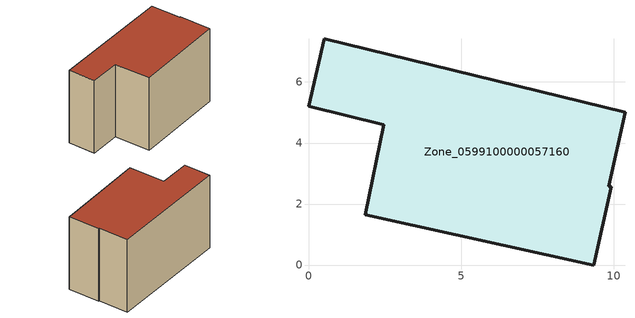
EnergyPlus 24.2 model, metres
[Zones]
Zone_0599100000057160
 floor ground (C_G): 9.35,0 1.86,1.65 2.47,4.6 0,5.21 0.52,7.41 10.37,5.01 9.84,2.58 9.92,2.56 z0
 wall outside (C_F): 9.84,2.58 10.37,5.01 0.52,7.41 0,5.21 2.47,4.6 1.86,1.65 9.35,0 9.92,2.56 9.84,2.58 z0:6.44
 roof outside (C_R): 1.86,1.65 9.35,0 9.92,2.56 9.84,2.58 10.37,5.01 0.52,7.41 0,5.21 2.47,4.6 z6.44
[BUILDING]
Pand.0599100000057160: North Axis=0; Terrain=City; Loads Convergence Tolerance Value=0.04; Temperature Convergence Tolerance Value=0.4; Solar Distribution=FullExterior; Maximum Number of Warmup Days=25; Minimum Number of Warmup Days=1
[Site:Location]
Rotterdam.The.Hague.AP_ZH_NLD Design_Conditions: Latitude=51.96; Longitude=4.45; Time Zone=1; Elevation=-4.5
[SITE:GROUNDTEMPERATURE:BUILDINGSURFACE]
18, 18, 18, 18, 18, 18, 18, 18, 18, 18, 18, 18
[MATERIAL] Thermal Absorptance=0.9; Solar Absorptance=0.7; Visible Absorptance=0.7
Name | Roughness | Thickness | Conductivity | Density | Specific Heat
G.TC.1946 | MediumSmooth | 0.15 | 1 | 540 | 1210
F.TC.1946 | Rough | 0.3 | 0.857143 | 1920 | 840
R.TC.1946 | MediumRough | 0.2 | 0.909091 | 1500 | 1000
[CONSTRUCTION]
C_G: G.TC.1946
C_F: F.TC.1946
C_R: R.TC.1946
[ZONE]
Zone_0599100000057160: Type=1; Multiplier=1; Ceiling Height=Autocalculate; Volume=Autocalculate; Floor Area=autocalculate; Part of Total Floor Area=Yes
[ZONEINFILTRATION:DESIGNFLOWRATE]
Infil_Zone_0599100000057160: Zone or ZoneList or Space or SpaceList=Zone_0599100000057160; Schedule=AlwaysOn; Design Flow Rate Calculation Method=Flow/Area; Flow Rate per Floor Area=0.003; Constant Term Coefficient=1; Temperature Term Coefficient=0; Velocity Term Coefficient=0; Velocity Squared Term Coefficient=0
[HVACTEMPLATE:ZONE:IDEALLOADSAIRSYSTEM]
Zone_0599100000057160: Maximum Heating Supply Air Temperature=50; Minimum Cooling Supply Air Temperature=13; Maximum Heating Supply Air Humidity Ratio=0.0156; Minimum Cooling Supply Air Humidity Ratio=0.0077; Heating Limit=NoLimit; Cooling Limit=NoLimit; Dehumidification Control Type=ConstantSensibleHeatRatio; Cooling Sensible Heat Ratio=0.7; Dehumidification Setpoint=60; Humidification Control Type=None; Humidification Setpoint=30; Outdoor Air Method=None; Outdoor Air Flow Rate per Person=0.00944; Outdoor Air Flow Rate per Zone Floor Area=0; Outdoor Air Flow Rate per Zone=0; Demand Controlled Ventilation Type=None; Outdoor Air Economizer Type=NoEconomizer; Heat Recovery Type=None; Sensible Heat Recovery Effectiveness=0.7; Latent Heat Recovery Effectiveness=0.65
[ZONECONTROL:THERMOSTAT]
ThermostatControl_Zone_0599100000057160: Zone or ZoneList=Zone_0599100000057160; Control Type Schedule=DualSetpointControlType; Control 1=Thermostat_Zone_0599100000057160; Temperature Difference Between Cutout And Setpoint=0
[THERMOSTATSETPOINT:DUALSETPOINT]
Thermostat_Zone_0599100000057160: Heating Setpoint Temperature Schedule=HeatingSetpoint_Zone_0599100000057160; Cooling Setpoint Temperature Schedule=CoolingSetpoint_Zone_0599100000057160
[SCHEDULE:COMPACT]
HeatingSetpoint_Zone_0599100000057160: Through: 12/31, For: AllDays, Until: 24:00, 21
CoolingSetpoint_Zone_0599100000057160: Through: 12/31, For: AllDays, Until: 24:00, 24
DualSetpointControlType: Through: 12/31, For: AllDays, Until: 24:00, 4
AlwaysOn: Through: 12/31, For: AllDays, Until: 24:00, 1
